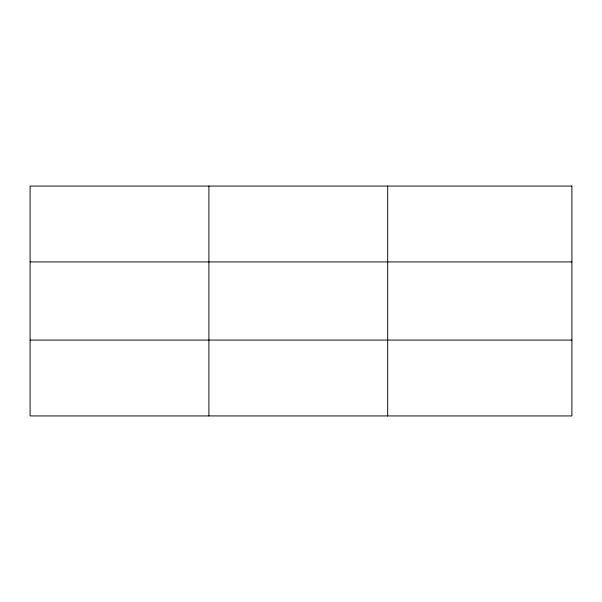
<?xml version="1.0" encoding="UTF-8"?>
<svg xmlns="http://www.w3.org/2000/svg" width="602" height="602" viewBox="0 0 602 602"><rect width="100%" height="100%" fill="white"/><g stroke="black" fill="none" stroke-linecap="round" stroke-linejoin="round"><path stroke-width="0.9" d="M208.894 415.929L208.894 186.071M387.688 415.929L387.688 186.071M30.1 261.923L571.9 261.923M30.1 340.077L571.9 340.077M571.9 186.071L30.1 186.071L30.1 415.929L571.9 415.929L571.9 186.071"/></g></svg>
